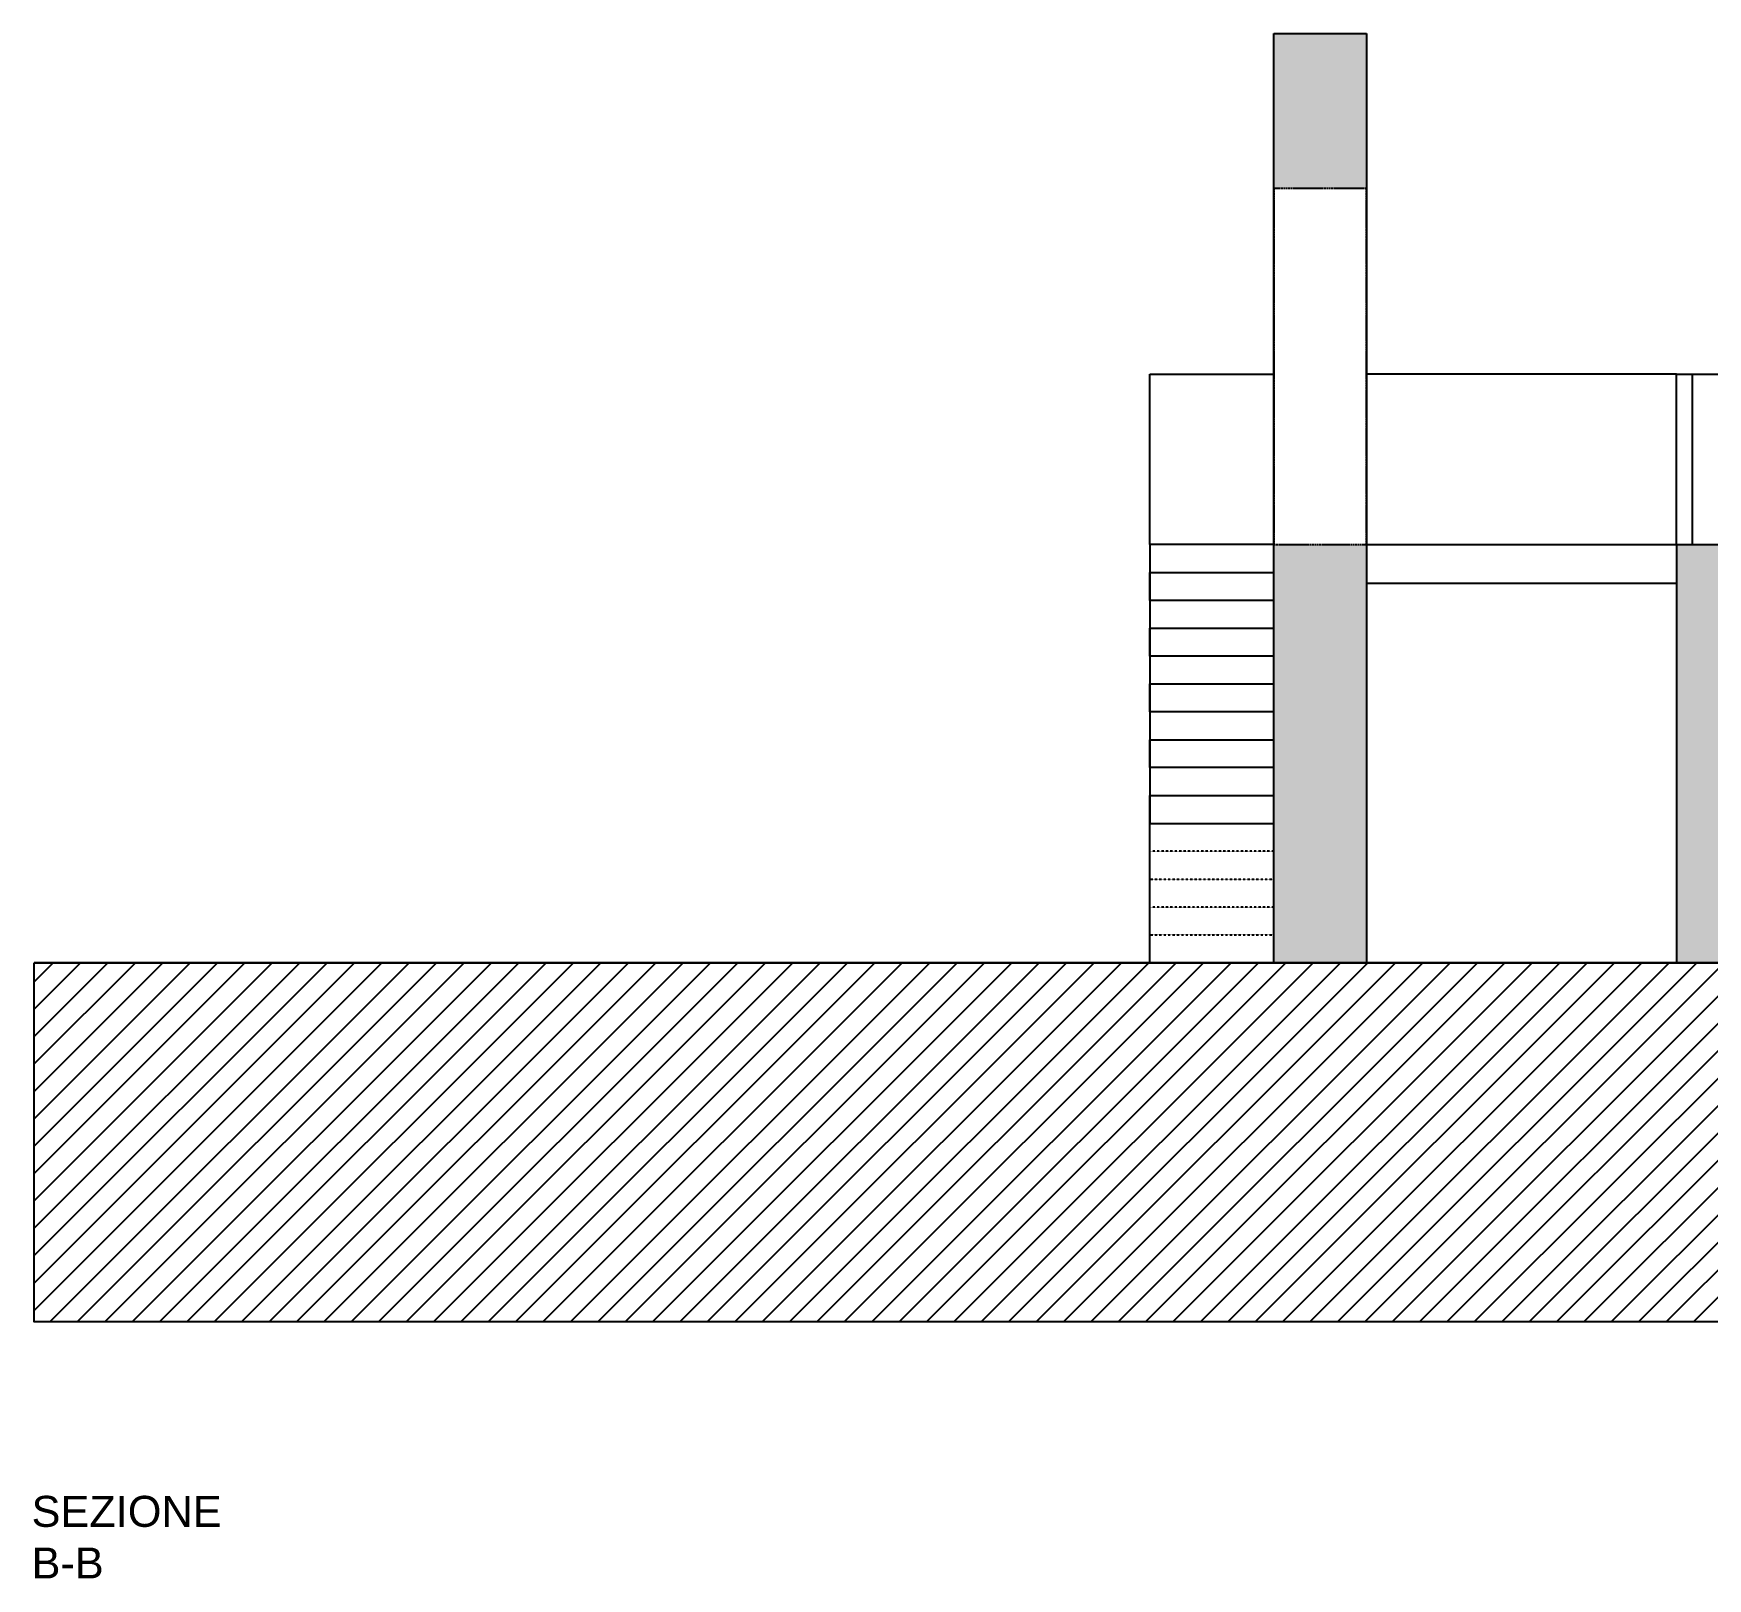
# Model space of a CAD drawing. Header units: inches. Extents: x -902 to 12417, y -2973 to 6117.
# Drawn here: x -415 to 665, y -2973 to -1975 of the extents above; entities that cross this region are included whole.
import ezdxf

# ---------------------------------------------------------------- set-up
doc = ezdxf.new("R2010")
doc.units = ezdxf.units.IN
doc.header["$MEASUREMENT"] = 0
doc.linetypes.add('DASHEDX2', pattern=[1.5, 1, -0.5])
doc.styles.get("Standard").update_dxf_attribs({"font": 'arial.ttf'})

msp = doc.modelspace()

# ---------------------------------------------------------------- hatches: boundary and pattern name
at = {"ltscale": 0.5}
h = msp.add_hatch(color=256, dxfattribs=at)
h.dxf.hatch_style = 1
h.paths.add_polyline_path([(385.3, -2485), (385.3, -2575), (445.3, -2575), (445.3, -2305), (385.3, -2305)])
h.paths.add_polyline_path([(385.3, -2075), (445.3, -2075), (445.3, -1975), (385.3, -1975)])
h = msp.add_hatch(color=256, dxfattribs=at)
h.dxf.hatch_style = 1
h.paths.add_polyline_path([(675.3, -2335), (1355.3, -2335), (1355.3, -2305), (645.3, -2305), (645.3, -2335), (645.3, -2575), (675.3, -2575)])
h = msp.add_hatch(dxfattribs=at)
h.set_pattern_fill('ANSI31', color=256, scale=100)
h.set_pattern_definition([(45, (-10407.072, -2450.387), (-8.838835, 8.838835), [])])
h.paths.add_polyline_path([(1924.8, -2806.9), (1924.8, -2575), (-414.7, -2575), (-414.7, -2806.9)])

# ---------------------------------------------------------------- linework, layer by layer
for p, q in [((385.3, -2575), (385.3, -1975)), ((385.3, -1975), (445.3, -1975)), ((445.3, -1975), (445.3, -2575)), ((305.3, -2305), (305.3, -2195)), ((305.3, -2195), (385.3, -2195)), ((645.3, -2195), (445.3, -2195)), ((645.3, -2305), (645.3, -2195)), ((645.3, -2195), (655.3, -2195)), ((655.3, -2195), (655.3, -2305)), ((655.3, -2195), (1355.3, -2195)), ((385.3, -2305), (305.3, -2305)), ((305.3, -2305), (305.3, -2485)), ((385.3, -2485), (385.3, -2305)), ((445.3, -2305), (445.3, -2305)), ((445.3, -2305), (645.3, -2305)), ((445.3, -2305), (445.3, -2330)), ((645.3, -2305), (645.3, -2575)), ((645.3, -2305), (1355.3, -2305)), ((645.3, -2305), (645.3, -2335)), ((305.3, -2341), (305.3, -2323)), ((305.3, -2323), (385.3, -2323)), ((445.3, -2330), (645.3, -2330)), ((385.3, -2341), (305.3, -2341)), ((385.3, -2359), (385.3, -2341)), ((305.3, -2377), (305.3, -2359)), ((305.3, -2359), (385.3, -2359)), ((385.3, -2377), (305.3, -2377)), ((385.3, -2395), (385.3, -2377)), ((305.3, -2413), (305.3, -2395)), ((305.3, -2395), (385.3, -2395)), ((385.3, -2413), (305.3, -2413)), ((385.3, -2431), (385.3, -2413)), ((305.3, -2449), (305.3, -2431)), ((305.3, -2431), (385.3, -2431)), ((385.3, -2449), (305.3, -2449)), ((385.3, -2467), (385.3, -2449)), ((305.3, -2485), (305.3, -2467)), ((305.3, -2467), (385.3, -2467)), ((305.3, -2575), (305.3, -2485)), ((305.3, -2485), (385.3, -2485)), ((-414.7, -2575), (385.3, -2575)), ((385.3, -2575), (305.3, -2575))]:
    msp.add_line(p, q, dxfattribs=at)
at = {"linetype": 'DASHEDX2', "ltscale": 0.5}
for p, q in [((445.3, -2075), (385.3, -2075)), ((385.3, -2075), (385.3, -2305)), ((445.3, -2305), (445.3, -2075)), ((385.3, -2305), (445.3, -2305)), ((305.3, -2575), (385.3, -2575))]:
    msp.add_line(p, q, dxfattribs=at)
at = {"linetype": 'DASHEDX2', "ltscale": 0.1}
for p, q in [((385.3, -2503), (305.3, -2503)), ((305.3, -2521), (385.3, -2521)), ((385.3, -2539), (305.3, -2539)), ((305.3, -2557), (385.3, -2557))]:
    msp.add_line(p, q, dxfattribs=at)
msp.add_line((1924.8, -2575), (-414.7, -2575))
at = {"ltscale": 12}
msp.add_lwpolyline([(-414.7, -2575), (1924.8, -2575), (1924.8, -2806.9), (-414.7, -2806.9)], close=True, dxfattribs=at)

# ---------------------------------------------------------------- texts
at = {"insert": (-416.3, -2919.2), "char_height": 20, "attachment_point": 1}
msp.add_mtext_dynamic_manual_height_columns('SEZIONE B-B', width=24.937, gutter_width=1, heights=[0], dxfattribs=at)

doc.saveas('drawing.dxf')
